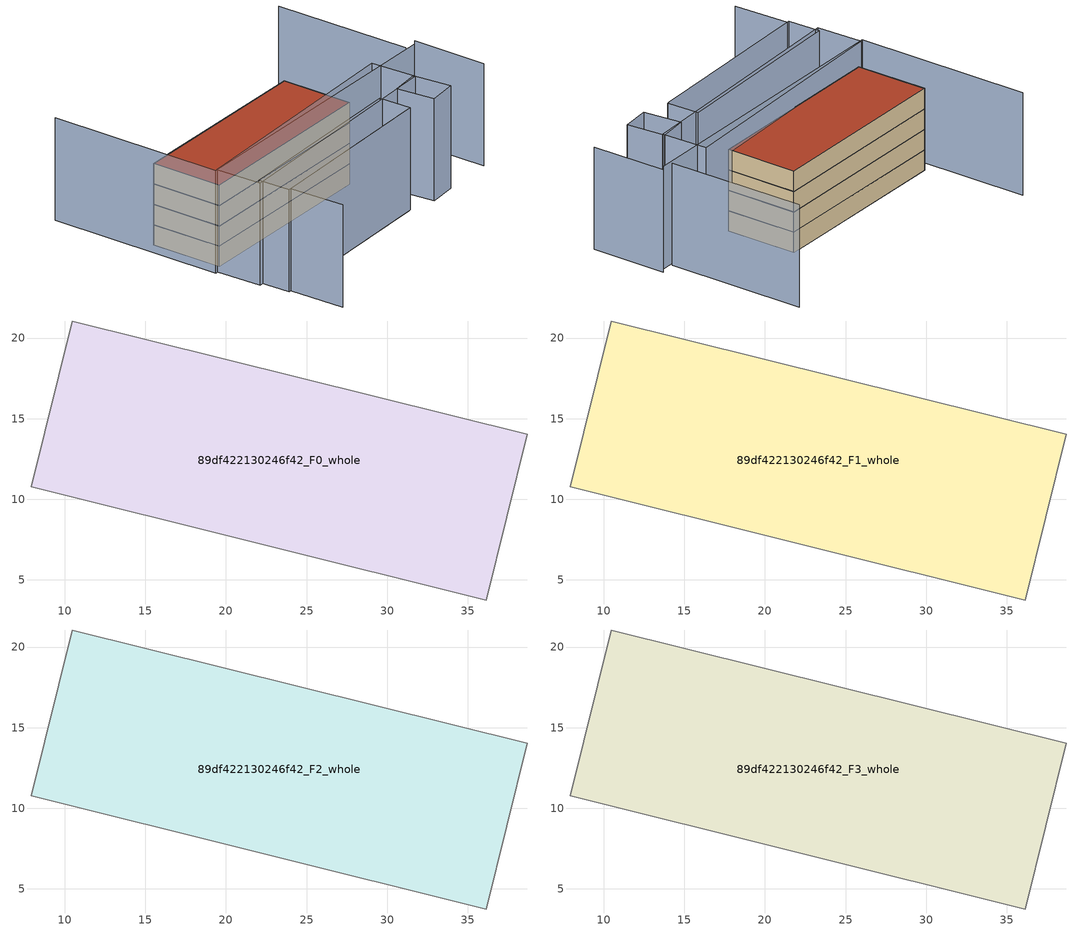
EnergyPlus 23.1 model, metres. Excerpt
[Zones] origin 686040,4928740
89df422130246f42_F0_whole
 floor ground (EU_floor_Construction): 36.15,3.75 38.7,14.04 10.47,21.06 7.92,10.78 z0
 wall adiabatic (EU_wall_Construction): 36.15,3.75 7.92,10.78 10.47,21.06 38.7,14.04 36.15,3.75 z0:3
89df422130246f42_F1_whole
 floor to 89df422130246f42_F0_whole (EU_floor_Construction): 36.15,3.75 38.7,14.04 10.47,21.06 7.92,10.78 z3
 wall adiabatic (EU_wall_Construction): 36.15,3.75 7.92,10.78 10.47,21.06 38.7,14.04 36.15,3.75 z3:6
89df422130246f42_F2_whole
 floor to 89df422130246f42_F1_whole (EU_floor_Construction): 36.15,3.75 38.7,14.04 10.47,21.06 7.92,10.78 z6
 wall adiabatic (EU_wall_Construction): 36.15,3.75 7.92,10.78 10.47,21.06 38.7,14.04 36.15,3.75 z6:9
89df422130246f42_F3_whole
 floor to 89df422130246f42_F2_whole (EU_floor_Construction): 36.15,3.75 38.7,14.04 10.47,21.06 7.92,10.78 z9
 wall adiabatic (EU_wall_Construction): 36.15,3.75 7.92,10.78 10.47,21.06 38.7,14.04 36.15,3.75 z9:12
 roof outside (EU_roof_Construction): 38.7,14.04 36.15,3.75 7.92,10.78 10.47,21.06 z12
shading: 47.52,-10.49 50.14,0.3 / 3.35,-8.44 5.08,-0.42 / 5.08,-0.42 32.06,-6.22 / 47.93,0.65 52.72,20.47 / 49.19,-0.04 6.12,10.57 / 6.12,10.57 12.3,35.62 / 40.85,-3.24 39.99,-8.88 / 39.99,-8.88 35.82,-8.24 / 35.82,-8.24 36.68,-2.61 / 36.68,-2.61 40.85,-3.24 / 32.28,-6.26 4.72,-0.36 / 4.72,-0.36 5.73,4.33 / 5.73,4.33 33.29,-1.57 / 33.29,-1.57 32.28,-6.26 / 40.8,-3.57 5.07,3.84 / 5.07,3.84 6.46,10.55 / 6.46,10.55 42.19,3.14 / 42.19,3.14 40.8,-3.57 z0:15
[Building]
EU S2 Campaign: North Axis=0; Terrain=City; Solar Distribution=FullExterior
[Site:Location]
Bologna: Latitude=44.5; Longitude=11.25; Time Zone=1; Elevation=37
[SizingPeriod:WeatherFileDays]
AnnualSizingPeriod: Begin Month=1; Begin Day of Month=1; End Month=12; End Day of Month=31; Day of Week for Start Day=Monday; Use Weather File Daylight Saving Period=No; Use Weather File Rain and Snow Indicators=No
[MATERIAL]
EU_InternalMass_Material: Roughness=MediumRough; Thickness=0.1; Conductivity=1; Density=1800; Specific Heat=900; Thermal Absorptance=0.9; Solar Absorptance=0.7; Visible Absorptance=0.7
[MATERIAL:NOMASS] Roughness=MediumRough; Thermal Absorptance=0.9; Solar Absorptance=0.7; Visible Absorptance=0.7
Name | Thermal Resistance
EU_wall_NoMass | 0.937881
EU_roof_NoMass | 0.548572
EU_floor_NoMass | 0.71348
[CONSTRUCTION]
EU_wall_Construction: EU_wall_NoMass
EU_roof_Construction: EU_roof_NoMass
EU_floor_Construction: EU_floor_NoMass
EU_InternalMass_Construction: EU_InternalMass_Material
[ZONE] Type=1; Multiplier=1; Ceiling Height=autocalculate; Floor Area=autocalculate; Part of Total Floor Area=Yes
Name | Volume
89df422130246f42_F0_whole | 924.844
89df422130246f42_F1_whole; 89df422130246f42_F2_whole; 89df422130246f42_F3_whole | 924.845
[INTERNALMASS] Construction=EU_InternalMass_Construction; Surface Area=308.282
Name | Zone or ZoneList
89df422130246f42_F0_whole_EU_InternalMass | 89df422130246f42_F0_whole
89df422130246f42_F1_whole_EU_InternalMass | 89df422130246f42_F1_whole
89df422130246f42_F2_whole_EU_InternalMass | 89df422130246f42_F2_whole
89df422130246f42_F3_whole_EU_InternalMass | 89df422130246f42_F3_whole
[OTHEREQUIPMENT] Fuel Type=Electricity; Design Level Calculation Method=Watts/Area; Power per Zone Floor Area=1; Fraction Latent=0; Fraction Radiant=0; Fraction Lost=0; Carbon Dioxide Generation Rate=0; EndUse Subcategory=EU_Step8_InternalGains
Name | Zone or ZoneList or Space or SpaceList | Schedule
EU_Step8_InternalGain_89df422130246f42_F0_whole_f000 | 89df422130246f42_F0_whole | EU_Step8_GainSchedule_89df422130246f42_F0_whole_f000
EU_Step8_InternalGain_89df422130246f42_F1_whole_f000 | 89df422130246f42_F1_whole | EU_Step8_GainSchedule_89df422130246f42_F1_whole_f000
EU_Step8_InternalGain_89df422130246f42_F2_whole_f000 | 89df422130246f42_F2_whole | EU_Step8_GainSchedule_89df422130246f42_F2_whole_f000
EU_Step8_InternalGain_89df422130246f42_F3_whole_f000 | 89df422130246f42_F3_whole | EU_Step8_GainSchedule_89df422130246f42_F3_whole_f000
[ZONEVENTILATION:DESIGNFLOWRATE] Schedule=EU_AlwaysOn; Design Flow Rate Calculation Method=AirChanges/Hour; Air Changes per Hour=0.687892; Ventilation Type=Natural; Fan Pressure Rise=0; Fan Total Efficiency=1; Constant Term Coefficient=1; Temperature Term Coefficient=0; Velocity Term Coefficient=0; Velocity Squared Term Coefficient=0; Minimum Indoor Temperature=-100; Maximum Indoor Temperature=100; Delta Temperature=-100; Minimum Outdoor Temperature=-100; Maximum Outdoor Temperature=100; Maximum Wind Speed=40
Name | Zone or ZoneList or Space or SpaceList
EU_ConstantAir_89df422130246f42_F0_whole | 89df422130246f42_F0_whole
EU_ConstantAir_89df422130246f42_F1_whole | 89df422130246f42_F1_whole
EU_ConstantAir_89df422130246f42_F2_whole | 89df422130246f42_F2_whole
EU_ConstantAir_89df422130246f42_F3_whole | 89df422130246f42_F3_whole
[HVACTEMPLATE:THERMOSTAT] Constant Heating Setpoint=20; Constant Cooling Setpoint=50
EU_HeatOnly_89df422130246f42_F0_whole; EU_HeatOnly_89df422130246f42_F1_whole; EU_HeatOnly_89df422130246f42_F2_whole; EU_HeatOnly_89df422130246f42_F3_whole
[HVACTEMPLATE:ZONE:IDEALLOADSAIRSYSTEM] System Availability Schedule=EU_AlwaysOn; Maximum Heating Supply Air Temperature=50; Minimum Cooling Supply Air Temperature=13; Maximum Heating Supply Air Humidity Ratio=0.0156; Minimum Cooling Supply Air Humidity Ratio=0.0077; Heating Limit=NoLimit; Cooling Limit=NoLimit; Heating Availability Schedule=EU_AlwaysOn; Cooling Availability Schedule=EU_CoolingOff; Dehumidification Control Type=ConstantSensibleHeatRatio; Cooling Sensible Heat Ratio=0.7; Dehumidification Setpoint=60; Humidification Control Type=None; Humidification Setpoint=30; Outdoor Air Method=None; Outdoor Air Flow Rate per Person=0.00944; Outdoor Air Flow Rate per Zone Floor Area=0; Outdoor Air Flow Rate per Zone=0; Demand Controlled Ventilation Type=None; Outdoor Air Economizer Type=NoEconomizer; Heat Recovery Type=None; Sensible Heat Recovery Effectiveness=0.7; Latent Heat Recovery Effectiveness=0.65
Name | Template Thermostat
89df422130246f42_F0_whole | EU_HeatOnly_89df422130246f42_F0_whole
89df422130246f42_F1_whole | EU_HeatOnly_89df422130246f42_F1_whole
89df422130246f42_F2_whole | EU_HeatOnly_89df422130246f42_F2_whole
89df422130246f42_F3_whole | EU_HeatOnly_89df422130246f42_F3_whole
[SIZING:ZONE] Zone Cooling Design Supply Air Temperature Input Method=SupplyAirTemperature; Zone Cooling Design Supply Air Temperature=13; Zone Heating Design Supply Air Temperature Input Method=SupplyAirTemperature; Zone Heating Design Supply Air Temperature=50; Zone Cooling Design Supply Air Humidity Ratio=0.008; Zone Heating Design Supply Air Humidity Ratio=0.008; Cooling Design Air Flow Method=DesignDay; Cooling Design Air Flow Rate=0; Cooling Minimum Air Flow per Zone Floor Area=0.000762; Cooling Minimum Air Flow=0; Cooling Minimum Air Flow Fraction=0.2; Heating Design Air Flow Method=DesignDay; Heating Design Air Flow Rate=0; Heating Maximum Air Flow per Zone Floor Area=0.002032; Heating Maximum Air Flow=0.141576; Heating Maximum Air Flow Fraction=0.3; Account for Dedicated Outdoor Air System=No; Dedicated Outdoor Air System Control Strategy=NeutralSupplyAir; Dedicated Outdoor Air Low Setpoint Temperature for Design=autosize; Dedicated Outdoor Air High Setpoint Temperature for Design=autosize; Zone Load Sizing Method=Sensible Load Only No Latent Load; Zone Latent Cooling Design Supply Air Humidity Ratio Input Method=HumidityRatioDifference; Zone Cooling Design Supply Air Humidity Ratio Difference=0.005; Zone Latent Heating Design Supply Air Humidity Ratio Input Method=HumidityRatioDifference; Zone Humidification Design Supply Air Humidity Ratio Difference=0.005
89df422130246f42_F0_whole; 89df422130246f42_F1_whole; 89df422130246f42_F2_whole; 89df422130246f42_F3_whole
[SCHEDULE:CONSTANT]
Name | Hourly Value
EU_AlwaysOn | 1
EU_CoolingOff | 0
[SCHEDULE:FILE] Column Number=1; Rows to Skip at Top=0; Number of Hours of Data=8760; Column Separator=Comma; Interpolate to Timestep=No; Minutes per Item=60; Adjust Schedule for Daylight Savings=Yes
Name | File
EU_Step8_GainSchedule_89df422130246f42_F0_whole_f000 | ../../schedules/89df422130246f42/89df422130246f42_F0_whole_f000_gain.csv
EU_Step8_GainSchedule_89df422130246f42_F1_whole_f000 | ../../schedules/89df422130246f42/89df422130246f42_F1_whole_f000_gain.csv
EU_Step8_GainSchedule_89df422130246f42_F2_whole_f000 | ../../schedules/89df422130246f42/89df422130246f42_F2_whole_f000_gain.csv
EU_Step8_GainSchedule_89df422130246f42_F3_whole_f000 | ../../schedules/89df422130246f42/89df422130246f42_F3_whole_f000_gain.csv
